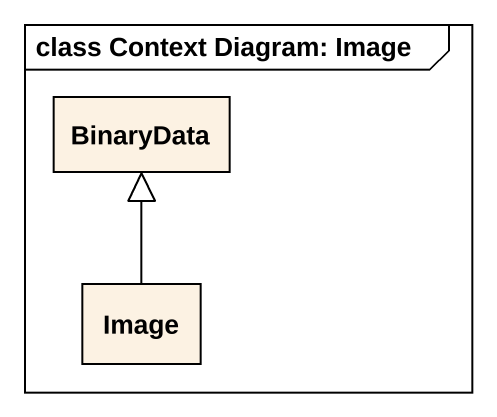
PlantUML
@startuml
mainframe class Context Diagram: Image
hide circle
hide empty members
class BinaryData
class Image
Image -up-|> BinaryData
@enduml
